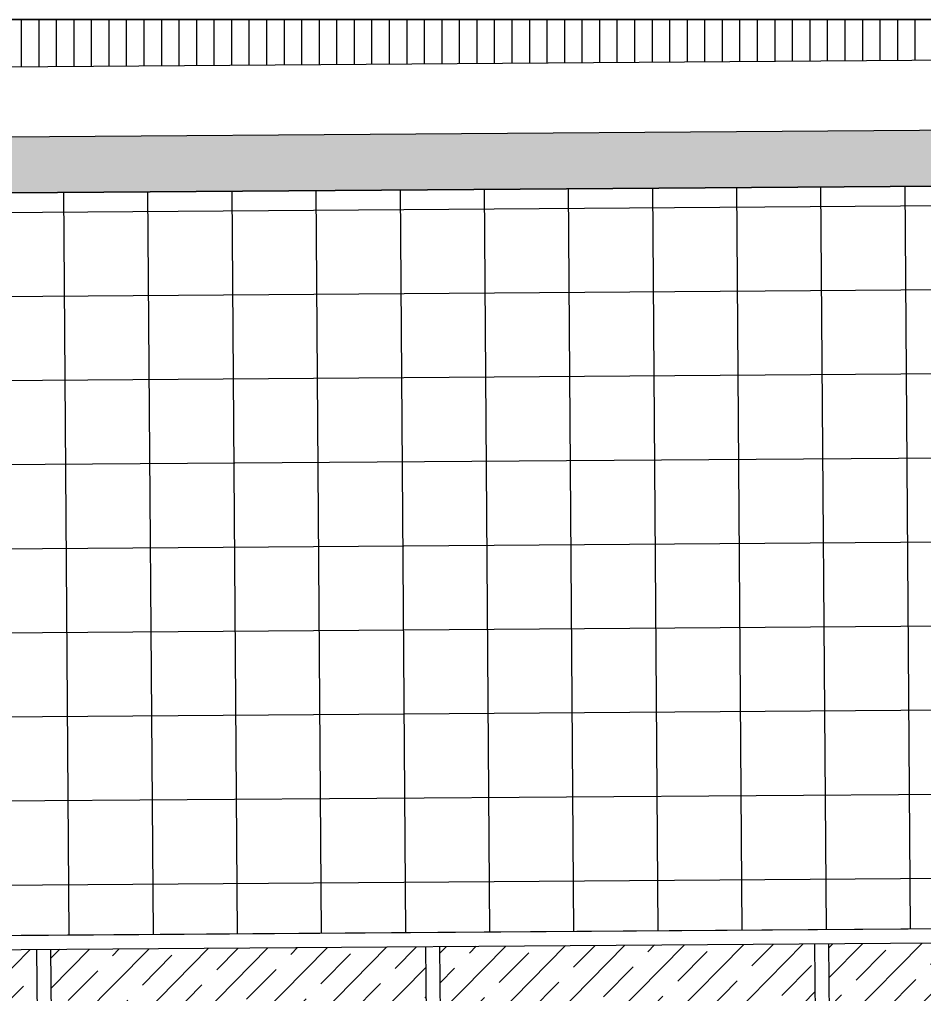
# Model space of a CAD drawing. Header units: millimetres. Extents: x 930469 to 1523124, y -120375 to 411163.
# Drawn here: x 1408515 to 1411739, y 218383 to 221858 of the extents above; entities that cross this region are included whole.
import ezdxf
from ezdxf.xclip import XClip

# ---------------------------------------------------------------- set-up
doc = ezdxf.new("R2010")
doc.units = ezdxf.units.MM
doc.set_wipeout_variables(frame=1)
doc.layers.get('0').update_dxf_attribs({"color": 8, "lineweight": 0})
doc.layers.get('Defpoints').update_dxf_attribs({"color": 8, "lineweight": 0})
for name, color, linetype, lineweight in [('A-COT VACH', 8, 'Continuous', 0), ('A-HATCH', 8, 'Continuous', 0), ('A-NET MANH', 8, 'Continuous', 0), ('A-NET THAY', 8, 'Continuous', 0), ('A-TUONG', 8, 'Continuous', 0), ('hatch2', 8, 'Continuous', 0), ('MAU NOI THAT', 8, 'Continuous', 0), ('Xref Landscape 2020 05 04$0$CDC-E-Lighting', 8, 'Continuous', 0), ('Xref Landscape 2020 05 04$0$hoan thien', 8, 'Continuous', 0), ('Xref Landscape 2020 05 04$0$THAY', 8, 'Continuous', 0), ('Xref Landscape 2020 05 04$0$tree', 8, 'Continuous', 0), ('Xref Landscape 2020 05 04$0$Xref Landscape$0$THAY', 8, 'Continuous', 0), ('Xref MBTHANGBONGOAINHA COTE SAN VUON$0$A-WALL', 8, 'Continuous', 0), ('Xref MBTHANGBONGOAINHA COTE SAN VUON$0$hoan thien', 8, 'Continuous', 0), ('Xref MBTHANGBONGOAINHA COTE SAN VUON$0$i_hatch', 8, 'Continuous', 0), ('Xref MBTHANGBONGOAINHA COTE SAN VUON$0$MANH', 8, 'Continuous', 0), ('Xref MBTHANGBONGOAINHA COTE SAN VUON$0$NOITHAT', 8, 'Continuous', 0), ('Xref MBTHANGBONGOAINHA COTE SAN VUON$0$NSV - Hatch', 8, 'Continuous', 0), ('Xref MBTHANGBONGOAINHA COTE SAN VUON$0$Xref Mat bang thang ngoai nha$0$COT VACH', 8, 'Continuous', 0), ('Xref MBTHANGBONGOAINHA COTE SAN VUON$0$Xref Mat bang thang ngoai nha$0$i_hatch', 8, 'Continuous', 0)]:
    doc.layers.add(name, color=color, linetype=linetype, lineweight=lineweight)
doc.styles.add('Xref MBTHANGBONGOAINHA COTE SAN VUON$0$Arial', font='arial_1.ttf')
pattern_1 = [(45.00000782114349, (1310021.835344905, 208353.0182171961), (-15.90990084041642, 15.90990518472154), [])]
pattern_2 = [(90, (1310021.835344905, 208353.0182171961), (-62.49999317998288, 7.384197420190475e-10), [])]

# ---------------------------------------------------------------- blocks, each defined once
blk = doc.blocks.new('Xref MBTHANGBONGOAINHA COTE SAN VUON$0$Xref Mat bang thang ngoai nha$0$COT 200X200')
at = {"layer": 'Xref MBTHANGBONGOAINHA COTE SAN VUON$0$Xref Mat bang thang ngoai nha$0$i_hatch', "ltscale": 5}
h = blk.add_hatch(dxfattribs=at)
h.set_pattern_fill('BT-01', color=256, scale=15, angle=90, pattern_type=2)
h.set_pattern_definition([(140, (60899.99999998906, 11349.99999837047), (9.412820247389273, 107.589027390113), [11.25, -123.75]), (85, (60899.99999998906, 11349.99999837047), (-112.8288200550018, -20.81270004195), [9, -99]), (190.4514, (60900.78440098905, 11358.96575037047), (-103.415931309143, 86.77640725710323), [9.5610285, -105.1713168]), (136.1842, (60869.99999998906, 11349.99999837047), (24.82785214935272, 160.0861572938467), [16.875, -185.625]), (186.6356, (60872.06899603906, 11363.34051012047), (-146.1176806350663, 140.1994058323055), [14.3415432, -157.7569499999999]), (81.18420000000006, (60869.99999998906, 11349.99999837047), (-146.1177901387987, 140.1992917700441), [13.5, -148.5]), (111, (60877.49999998906, 11364.99999837047), (60.39283359980082, 89.53605781776925), [11.25, -123.75]), (55.99999999999998, (60877.49999998906, 11364.99999837047), (-108.772506757028, 36.49729978823726), [9, -99]), (161.4514, (60882.53274088906, 11372.46133332047), (-48.37957450649285, 126.0333942872235), [9.561028499999999, -105.1713168]), (127.5, (60899.99999998906, 11349.99999837047), (-49.93407807469672, 1.823978297593603), [0, -97.79999999999997, 0, -100.5, 0, -99.37499999999997]), (97.49999999999997, (60899.99999998906, 11349.99999837047), (-59.16175678235403, 39.4604306163223), [0, -57.3, 0, -95.55, 0, -37.875]), (57.49999999999999, (60899.99999998906, 11316.54999837047), (3.383230760156968, 80.07336542586135), [0, -37.5, 0, -117, 0, -155.25]), (47.5, (60899.99999998906, 11301.54999837047), (-15.01574734984765, 87.47792540135794), [0, -48.74999999999999, 0, -77.69999999999996, 0, -110.25]), (135, (60899.99999998906, 11349.99999837047), (-45.07805730064241, -45.07805730064241), []), (135, (60881.62499998906, 11349.99999837047), (-45.07805730064241, -45.07805730064241), [])])
h.paths.add_polyline_path([(0, 0), (200, 0), (200, 200), (0, 200)])
at = {"layer": 'Xref MBTHANGBONGOAINHA COTE SAN VUON$0$Xref Mat bang thang ngoai nha$0$COT VACH', "ltscale": 200}
blk.add_lwpolyline([(0, 0), (200, 0), (200, 200), (0, 200)], close=True, dxfattribs=at)
blk = doc.blocks.new('*U49')
for points in [[(65, -2.842170943040401e-14), (65.00000000000003, 650.0000000000001), (25.00000000000003, 650.0000000000001), (25, 0)], [(25, 0), (0, 0), (0, -100.0000000000001), (40, -100.0000000000001), (40, -39.99999999999999), (25, -40)], [(675.0000000000001, 0), (700.0000000000001, 0), (700.0000000000001, -100.0000000000001), (660.0000000000001, -100.0000000000001), (660.0000000000001, -39.99999999999999), (675.0000000000001, -40)]]:
    blk.add_lwpolyline(points, close=True)
blk.add_arc((25, 0), 650.0000000000001, 0, 90)
blk = doc.blocks.new('Xref MBTHANGBONGOAINHA COTE SAN VUON$0$AXIS GRID$0$DET-D2-PL-Core1$0$DET-D2-PL-Core1-1F$0$C106P rev1')
for p, q in [((-215.9999997615814, -0.9101850986480713), (216.0139162540436, -1.045038938522339)), ((0, -260.0000001192093), (-195.9206399917603, -259.9101854562759)), ((-0.001030683517456055, -260), (195.9196088314056, -259.9101850986481))]:
    blk.add_line(p, q)
for points in [[(-215.9999997615814, -0.9101850986480713, 0.4142135623730951), (-238.0000002384186, -22.91018521785736), (-237.9999997615814, -101.16228556633)], [(-180.0000002384186, -0.9101853370666504), (-180.0000002384186, -139.9101852178574, 0.4142135623730951), (-154.9999997615814, -164.9101850986481), (2.384185791015625e-07, -165)], [(179.9989688396454, -1.033797025680542), (179.998969078064, -139.9101850986481, -0.4142135623730951), (154.998969078064, -164.9101852178574), (-0.001030683517456055, -165)], [(215.998927116394, -1.045033931732178, -0.4142135623730951), (237.9989273548126, -23.04503393173218), (237.9989688396454, -195.9101849794388)], [(-235.768755197525, -158.9101853370667, -0.4142135623730951), (-245.7687549591064, -148.9101852178574), (-245.768755197525, -110.9101850986481, -0.4142135623730948), (-235.768755197525, -100.9101850986481)], [(-235.768755197525, -100.9101850986481), (-196.768755197525, -100.9101853370667, -0.4142135623730951), (-186.768755197525, -110.9101853370667), (-186.768755197525, -148.9101850986481, -0.4142135623730951), (-196.768755197525, -158.9101852178574), (-235.768755197525, -158.9101853370667, -0.4142135623730951)], [(-238.0000002384186, -158.6580848693848), (-237.9999997615814, -195.9101852178574, 0.4142135623730951)], [(-237.9999997615814, -195.9101852178574, 0.4142135623730951), (-220.0000002384186, -213.9101853370667), (-0.0005156993865966797, -213)], [(-237.9999997615814, -195.9101852178574, 0.053478968437351), (-153.0000002384186, -740.9101854562759, 0.3082229810549564), (-131.9999997615814, -758.9101852178574, 0.0143005920037154), (-0.0005156993865966797, -767.8930532932281, 1.437854903382251)], [(237.9989693164825, -195.9101850986481, -0.4142135623730951), (219.9989688396454, -213.9101853370667), (-0.0005156993865966797, -213)], [(237.9989693164825, -195.9101850986481, -0.053478968437351), (152.9989688396454, -740.9101855754852, -0.3082229810549564), (131.9989688396454, -758.9101853370667, -0.0143005920037154), (-0.0005156993865966797, -767.8930532932281, -1.437854903382251)], [(-0.1228401660919189, -742.7745187282562), (-117.3270723819733, -739.4191293716431, -0.2543233349680017), (-141.4340600967407, -719.5853840112686, -6.3830748023e-05), (-141.6785271167755, -718.6101155281067, -0.0448699905656672), (-228.156085729599, -211.9563143253326)], [(0.1218090057373047, -742.7745187282562), (117.3260412216187, -739.4191292524338, 0.2543233349680017), (141.4330289363861, -719.5853843688965, 6.3830748023e-05), (141.6774957180023, -718.6101155281067, 0.0448699905656672), (228.1550550460815, -211.9563143253326)], [(-0.002275943756103516, -731.418599486351), (-116.0731899738312, -728.0752422809601, -0.2341816469781681), (-130.6305935382843, -715.9772846698761, -0.0177948777049775), (-188.8543465137482, -442.7086877822876, -0.0148844443494833), (-211.1231706142426, -274.0432451963425, -0.0203757523379521)], [(0.001245021820068359, -731.418599486351), (116.0721580982208, -728.0752427577972, 0.2341816469781681), (130.6295621395111, -715.9772845506668, 0.0177948777049775), (188.8533155918121, -442.7086879014969, 0.0148844443494833), (211.1221392154694, -274.0432451963425, 0.0203757523379521)]]:
    blk.add_lwpolyline(points, format="xyb")
for points in [[(-183.9999997615814, -163.9101850986481), (-216, -193.9101850986481)], [(183.9989688396454, -163.9101853370667), (215.9989688396454, -193.9101853370667)]]:
    blk.add_lwpolyline(points)
for centre, start, end in [((-196.0674884319305, -274.9952194690704), 89.44226529393842, 176.381994842299), ((196.0664572715759, -274.9952194690704), 3.618005157701018, 90.55773470606157)]:
    blk.add_arc(centre, 15.0857489039864, start, end)
blk = doc.blocks.new('Xref MBTHANGBONGOAINHA COTE SAN VUON$0$A$C7BDF38AF')
at = {"rotation": 0.01793994381040505}
blk.add_blockref('Xref MBTHANGBONGOAINHA COTE SAN VUON$0$AXIS GRID$0$DET-D2-PL-Core1$0$DET-D2-PL-Core1-1F$0$C106P rev1', (449.9927356528351, -9.02239020797424, -1.725564930687857e-06), dxfattribs=at)
blk = doc.blocks.new('Xref Mat bang phong may phat dien tang 1$0$Xref Mat bang phong may phat dien tang 1$0$cot 200X200')
at = {"layer": 'A-HATCH', "ltscale": 5}
h = blk.add_hatch(dxfattribs=at)
h.set_pattern_fill('BT-01', color=256, scale=15, pattern_type=2)
h.set_pattern_definition([(49.99999999999999, (-96078, 4446), (107.589027390113, -9.412820247389266), [11.25, -123.75]), (355, (-96078, 4446), (-20.81270004195, 112.8288200550018), [9, -99]), (100.4514, (-96069.03424800001, 4445.215598999988), (86.77640725710323, 103.415931309143), [9.5610285, -105.1713168]), (46.18420000000001, (-96078, 4476), (160.0861572938467, -24.82785214935271), [16.875, -185.625]), (96.6356, (-96064.65948825004, 4473.931003950012), (140.1994058323055, 146.1176806350663), [14.3415432, -157.75695]), (351.1842, (-96078, 4476), (140.1992917700441, 146.1177901387987), [13.5, -148.5]), (21, (-96063, 4468.5), (89.53605781776925, -60.39283359980082), [11.25, -123.75]), (326.0000000000001, (-96063, 4468.5), (36.49729978823726, 108.772506757028), [9, -99]), (71.4514, (-96055.53866505, 4463.467259099998), (126.0333942872235, 48.37957450649286), [9.5610285, -105.1713168]), (37.50000000000001, (-96078, 4446), (1.8239782975936, 49.93407807469672), [0, -97.8, 0, -100.5, 0, -99.375]), (7.499999999999999, (-96078, 4446), (39.46043061632229, 59.16175678235403), [0, -57.3, 0, -95.55, 0, -37.875]), (327.5, (-96111.45000000001, 4446), (80.07336542586135, -3.383230760156963), [0, -37.5, 0, -117, 0, -155.25]), (317.5, (-96126.45000000001, 4446), (87.47792540135794, 15.01574734984766), [0, -48.75, 0, -77.69999999999999, 0, -110.25]), (45, (-96078, 4446), (-45.07805730064241, 45.07805730064241), []), (45, (-96078, 4464.375), (-45.07805730064241, 45.07805730064241), [])])
h.paths.add_polyline_path([(-100, 100), (100, 100), (100, -100), (-100, -100)])
at = {"layer": 'A-COT VACH'}
blk.add_lwpolyline([(-100, 100), (100, 100), (100, -100), (-100, -100)], close=True, dxfattribs=at)
blk = doc.blocks.new('*U157')
at = {"layer": 'MAU NOI THAT'}
h = blk.add_hatch(color=256, dxfattribs=at)
h.dxf.hatch_style = 1
edge = h.paths.add_edge_path()
edge.add_line((-199.999999999749, 6.759535153832994e-10), (-199.9999999997859, 150.0000000007742))
edge.add_line((-199.9999999997859, 150.0000000007742), (-98.80688538885495, 150.0000000008109))
edge.add_arc((8.684508719777271e-10, 2.286656676134925), 177.7133433273133, 56.22105245069929, 123.77894754932419, ccw=False)
edge.add_line((98.80688539053101, 150.0000000008516), (200.0000000002505, 150.000000001083))
edge.add_line((200.0000000002505, 150.000000001083), (200.000000000593, 1.735145360726165e-10))
edge.add_line((200.000000000593, 1.735145360726186e-10), (-199.999999999749, 6.759535153832993e-10))
at = {"extrusion": (0, 0, -1)}
for p, q in [((200.0000000002505, 150.0000000008775), (-199.9999999994658, 150.0000000007742)), ((-199.9999999994658, 150.0000000007742), (-199.999999999749, 6.759535153832994e-10)), ((200.000000000593, 1.735145360726186e-10), (200.0000000002505, 150.0000000008775)), ((-199.999999999749, 6.759535153832994e-10), (200.000000000593, 1.735145360726186e-10))]:
    blk.add_line(p, q, dxfattribs=at)
blk.add_lwpolyline([(-199.999999999749, 6.759535153832994e-10), (-199.9999999997859, 150.0000000007742), (-98.80688538885495, 150.0000000008109, -0.3036225652119019), (98.80688539053101, 150.0000000008516), (200.0000000002505, 150.000000001083), (200.000000000593, 1.735145360726186e-10)], format="xyb", close=True)
blk.add_circle((-9.314920864629683e-10, 50.00000000046202), 20)
blk = doc.blocks.new('MAI KINH')
at = {"layer": 'A-HATCH'}
h = blk.add_hatch(dxfattribs=at)
h.set_pattern_fill('JIS_STN_1E', color=256, scale=150)
h.set_pattern_definition([(45, (78318.52092351811, 779.9998867163958), (-106.0660171779821, 106.0660171779821), []), (45, (78424.27092351811, 779.9998867163958), (-106.0660171779821, 106.0660171779821), [150, -75])])
h.paths.add_polyline_path([(1161153.639317505, 100260.24891446), (1159791.139933431, 100260.24891446), (1159791.141826065, 98660.24679439978), (1161153.641210139, 98660.24679439978)])
h.paths.add_polyline_path([(1162541.139317298, 100260.24891446), (1161203.639317505, 100260.24891446), (1161203.641210139, 98660.24679439978), (1162541.141209932, 98660.24679439978)])
h.paths.add_polyline_path([(1163928.63931709, 100260.24891446), (1162591.139317298, 100260.24891446), (1162591.141209932, 98660.24679439978), (1163928.641209724, 98660.24679439978)])
h.paths.add_polyline_path([(1165341.139932607, 100260.24891446), (1163978.63931709, 100260.24891446), (1163978.641209724, 98660.24679439978), (1165341.141825241, 98660.24679439978)])
at = {"layer": 'A-NET THAY'}
for p, q in [((1161153.641210139, 98660.24679439978), (1161153.639317505, 100260.24891446)), ((1161203.641210139, 98660.24679439978), (1161203.639317505, 100260.24891446)), ((1162541.141209932, 98660.24679439978), (1162541.139317298, 100260.24891446)), ((1162591.141209932, 98660.24679439978), (1162591.139317298, 100260.24891446)), ((1163928.641209724, 98660.24679439978), (1163928.63931709, 100260.24891446)), ((1163978.641209724, 98660.24679439978), (1163978.63931709, 100260.24891446))]:
    blk.add_line(p, q, dxfattribs=at)
for points in [[(1159741.139933431, 100310.24891446), (1165391.139932607, 100310.24891446), (1165391.141825241, 98610.24679439978), (1159741.141826065, 98610.24679439978)], [(1159791.139933431, 100260.24891446), (1165341.139932607, 100260.24891446), (1165341.141825241, 98660.24679439978), (1159791.141826065, 98660.24679439978)]]:
    blk.add_lwpolyline(points, close=True, dxfattribs=at)
blk = doc.blocks.new('tiep dan')
at = {"layer": 'A-NET MANH', "ltscale": 10}
h = blk.add_hatch(dxfattribs=at)
h.set_pattern_fill('ANSI31', color=256, scale=9.999999999999998, angle=-9.93923337957349e-17)
h.set_pattern_definition([(45.00000000000001, (603291.9700383355, -66256.77314397857), (-22.45064030267288, 22.45064030267288), [])])
h.paths.add_polyline_path([(1137544.917689224, 99580.24690768335), (1136339.917689224, 99580.24690768335), (1136339.917689224, 101180.5934771659), (1140279.917689224, 101180.5934771659), (1140279.917689224, 99580.24690768334), (1138294.917689224, 99580.24690768335), (1138294.917689224, 99680.24690768332), (1140079.917689224, 99680.24690768332), (1140079.917689224, 101080.5934771659), (1136539.917689224, 101080.5934771659), (1136539.917689224, 99680.24690768334), (1137544.917689224, 99680.24690768334)])
blk.add_line((1139929.917689224, 99530.24690768322), (1139929.917689224, 99580.24690768334), dxfattribs=at)
for points in [[(1139929.917689224, 99530.24690768322), (1138269.917689224, 99530.24690768322), (1138269.917689224, 99705.24690768334), (1140054.917689224, 99705.24690768334), (1140054.917689224, 101055.5934771659), (1136564.917689224, 101055.5934771659), (1136564.917689224, 99705.24690768334), (1137569.917689224, 99705.24690768335), (1137569.917689224, 99530.24690768322), (1136324.917689224, 99530.24690768322), (1136324.917689224, 99795.24690768334), (1136324.9176919, 99795.24690768334), (1136324.9176919, 99780.24690768334), (1136324.917689224, 99780.24690768334), (1136324.917689224, 101195.5934771659), (1140079.917689224, 101195.5934771659)], [(1137544.917689224, 99580.24690768335), (1136339.917689224, 99580.24690768335), (1136339.917689224, 101180.5934771659), (1140279.917689224, 101180.5934771659), (1140279.917689224, 99580.24690768334), (1138294.917689224, 99580.24690768335), (1138294.917689224, 99680.24690768332), (1140079.917689224, 99680.24690768332), (1140079.917689224, 101080.5934771659), (1136539.917689224, 101080.5934771659), (1136539.917689224, 99680.24690768334), (1137544.917689224, 99680.24690768334), (1137544.917689224, 99580.24690768335)], [(1140279.917803162, 99550.2470043545), (1140279.917803162, 99630.24690768335)], [(1139929.917689224, 99580.24690768334), (1139929.917689224, 99530.24690768322), (1140299.917803162, 99530.24690768322)], [(1139949.917689224, 99580.24690768334), (1139949.917689224, 99550.24690768322), (1140279.917803162, 99550.24690768322)], [(1140299.917803162, 99530.2470043545), (1140299.917803162, 99580.24695601893), (1140279.917803162, 99580.24695601892), (1140279.917803162, 99530.2470043545), (1140299.917803162, 99530.24700110506)], [(1138269.917689224, 99530.24690768322), (1137569.917689224, 99530.24690768322)]]:
    blk.add_lwpolyline(points, dxfattribs=at)
for points in [[(1140279.917803162, 99780.24690768335), (1140279.917689224, 99780.24681101205), (1140279.917689224, 99580.24681101205), (1140279.917803162, 99580.24690768334)], [(1140279.917689224, 99580.24681101205), (1140279.917803162, 99580.24690768334), (1140279.917803162, 99780.24690768335), (1140279.917689224, 99780.24681101205)], [(1140279.917803162, 99580.24690768334), (1144844.917684453, 99580.24687331587), (1144844.917684453, 99780.24687331587), (1140279.917803162, 99780.24690768335)], [(1140299.917803162, 99654.24690768335), (1144829.917684453, 99654.24687331587), (1144829.917684453, 99730.24687331564), (1140299.917803162, 99730.24690768312)], [(1140279.917689224, 99580.24690768334), (1140079.917689224, 99580.24690768334), (1140079.917689224, 99580.24690768334), (1140279.917689224, 99580.24690768334)]]:
    blk.add_lwpolyline(points, close=True, dxfattribs=at)
blk.add_circle((1139604.917689224, 100905.5934771659), 74.99999999999999, dxfattribs=at)
at = {"layer": 'A-NET MANH', "ltscale": 10, "xscale": -0.9999999999999999, "rotation": 180}
blk.add_blockref('*U157', (1138604.917652276, 101055.5934771659), dxfattribs=at)
at = {"layer": 'A-NET MANH', "ltscale": 10, "xscale": -0.9999999999999999}
for name, p in [('Xref MBTHANGBONGOAINHA COTE SAN VUON$0$A$C7BDF38AF', (1140004.917726172, 101065.5934771666, 1.725564930687858e-06)), ('*U49', (1138269.917689224, 99680.24690768332))]:
    blk.add_blockref(name, p, dxfattribs=at)
at = {"layer": 'A-NET MANH', "ltscale": 10}
blk.add_blockref('Xref Mat bang phong may phat dien tang 1$0$Xref Mat bang phong may phat dien tang 1$0$cot 200X200', (1140180.665826816, 99680.24681101205), dxfattribs=at)
blk.add_wipeout([(1135039.9176919018, 102630.24690769581), (1143148.6309331092, 102630.24690769732), (1145409.2911046017, 100369.58673620486), (1145410.6658230887, 85900.23681113336), (1145880.6474618725, 85900.23681113336), (1145880.6474618725, 71720.24692063127), (1133700.137206347, 71720.24692063127), (1133700.137206347, 98770.24690768335), (1136160.276197161, 98770.2496465877), (1136160.275351046, 99530.24724441387), (1135039.9176919018, 99530.24716030495)]).dxf.layer = 'A-NET THAY'
at = {"layer": 'A-HATCH'}
h = blk.add_hatch(color=256, dxfattribs=at)
h.dxf.hatch_style = 1
h.paths.add_polyline_path([(1135024.529108584, 102380.2469076958), (1142864.699027399, 102380.2469076973), (1144978.922427796, 100266.0235073011), (1144980.287306844, 85900.23681113338), (1144780.287307746, 85900.21780933319), (1144778.930298444, 100183.172924178), (1142781.856314925, 102180.2469076973), (1135024.529108584, 102180.2469076958)])
at = {"layer": 'hatch2'}
h = blk.add_hatch(dxfattribs=at)
h.set_pattern_fill('_USER', color=256, scale=299.9999999999999, angle=-9.93923337957349e-17, double=1, pattern_type=0)
h.set_pattern_definition([(0, (34147.71737022884, 1.455191522836685e-11), (8.881784197001252e-16, 299.9999999999999), []), (90, (34147.71737022884, 1.455191522836685e-11), (-299.9999999999999, 1.909583602355269e-14), [])])
h.paths.add_polyline_path([(1144778.930298444, 100183.172924178), (1142781.856314925, 102180.2469076973), (1135024.529108584, 102180.2469076958), (1135024.529108584, 99530.24690768337), (1141810.277243741, 99530.24690768338), (1141810.277243741, 98770.24690768337), (1142800.27724374, 98770.24690768337), (1142800.277243741, 85900.23681113336), (1144780.287305941, 85900.23681113336)])
at = {"layer": 'A-HATCH'}
blk.add_lwpolyline([(1135024.529108584, 102380.2469076958), (1142864.699027399, 102380.2469076973), (1144978.922427796, 100266.0235073011), (1144980.287306844, 85900.23681113338), (1144780.287307746, 85900.21780933319), (1144778.930298444, 100183.172924178), (1142781.856314925, 102180.2469076973), (1135024.529108584, 102180.2469076958)], close=True, dxfattribs=at)
at = {"layer": 'A-TUONG'}
for points in [[(1141810.275362563, 99530.24859890484), (1141810.275336811, 99530.24859890484), (1135039.917691902, 99530.24690768335), (1135039.917691902, 102630.2469076958), (1143148.63093311, 102630.2469076973), (1145409.291104602, 100369.5867362049), (1145410.665823089, 85900.23681113335)], [(1135024.529108584, 102380.2469076958), (1142864.699027399, 102380.2469076973), (1144978.922427796, 100266.0235073011), (1144980.287306844, 85900.23681113338)], [(1135024.529108584, 102180.2469076958), (1142781.856314925, 102180.2469076973), (1144778.930298444, 100183.172924178), (1144780.287307746, 85900.21780933319)]]:
    blk.add_lwpolyline(points, dxfattribs=at)
at = {"layer": 'A-NET THAY'}
ref = blk.add_blockref('MAI KINH', (-23580.86458238645, -779.9998867163958), dxfattribs=at)
XClip(ref).set_block_clipping_path([(1159741.1399334327, 100310.24679439979), (1159741.1399334327, 99550.24679439978), (1165391.1418261267, 99550.24679439978), (1165391.1418261267, 100310.24891445995)])
blk = doc.blocks.new('Xref Landscape 2020 05 04$0$hangrao')
at = {"layer": 'Xref Landscape 2020 05 04$0$Xref Landscape$0$THAY'}
blk.add_line((56505.00000268407, 24405.00000053179), (64569.49430803815, 24405.00000050839), dxfattribs=at)

msp = doc.modelspace()

# ---------------------------------------------------------------- hatches: boundary and pattern name
at = {"layer": 'Xref Landscape 2020 05 04$0$tree'}
h = msp.add_hatch(dxfattribs=at)
h.set_pattern_fill('ANSI31', color=256, scale=499999.9999999999, angle=62.05515466182325)
h.set_pattern_definition(pattern_2)
h.paths.add_polyline_path([(1413861.163842553, 221858.0204298993), (1406176.824854964, 221858.0204298993), (1406176.824855203, 221653.0203939726), (1413861.163842791, 221653.0203939726)])
h = msp.add_hatch(dxfattribs=at)
h.set_pattern_fill('ANSI31', color=256, scale=499999.9999999999, angle=62.05515466182325)
h.set_pattern_definition(pattern_2)
h.paths.add_polyline_path([(1413861.163842553, 221858.0204298993), (1406176.824854964, 221858.0204298993), (1406176.824855203, 221653.0203939726), (1413861.163842791, 221653.0203939726)])
h = msp.add_hatch(dxfattribs=at)
h.set_pattern_fill('CROSS', color=256, scale=499999.9999999999, angle=197.0551546618233)
h.set_pattern_definition([(179.9999999993231, (1310021.835344905, 208353.0182171961), (-124.9999863614426, -125.0000204876198), [62.49999317998287, -187.4999795399486]), (270, (1309990.585348481, 208384.2682218452), (124.9999863584889, -125.0000204905735), [62.50001024454831, -187.5000307336449])])
edge = h.paths.add_edge_path(flags=16)
edge.add_line((1416036.212957257, 191243.0154079845), (1416036.212957257, 185553.0144674045))
edge.add_line((1416036.212957257, 185553.0144674083), (1414499.062720828, 185553.0144678739))
edge.add_ellipse((1404721.82501089, 179978.0135484686), major_axis=(5274.334291254227, 9942.657961540455), ratio=0.9999998471766518, start_angle=327.6367182306451, end_angle=332.3597349387829)
edge.add_line((1414006.823997849, 186339.1307009657), (1414006.823997966, 191243.0154079845))
edge.add_line((1414006.823997849, 191243.0154079845), (1416036.212957369, 191243.0154079845))
h.paths.add_polyline_path([(1405691.823545569, 196323.0162551006), (1405691.823545569, 191633.0154868116), (1405376.982474202, 191633.0154863497), (1405376.982473964, 196323.0162555625)], flags=0)
h.paths.add_polyline_path([(1405691.823545569, 196323.0162551006), (1405691.823545569, 191633.0154868116), (1405376.982474202, 191633.0154863497), (1405376.982473964, 196323.0162555625)], flags=16)
h.paths.add_polyline_path([(1405690.823545808, 196322.0162553986), (1405690.823545808, 191634.0154865136), (1405376.982473964, 191634.0154865136), (1405376.982473964, 196322.0162553986)], flags=0)
edge = h.paths.add_edge_path()
edge.add_line((1400736.825445527, 168412.3585479607), (1402110.908486391, 167038.2751318899))
edge.add_line((1402110.90848648, 167038.2751319011), (1402021.825305717, 177683.0131885981))
edge.add_line((1402021.825305814, 177683.0131885906), (1404721.82501112, 177683.0131885906))
edge.add_ellipse((1404721.82501089, 179978.0135647704), major_axis=(0.09197405097205147, 2295.000374700517), ratio=0.9999997269055262, start_angle=180.0022961777678, end_angle=360.0022961777678)
edge.add_line((1404721.82501089, 182273.0139414122), (1403121.825185536, 182273.0139414122))
edge.add_line((1403121.825185412, 182273.0139414122), (1403121.825185412, 182388.0139602621))
edge.add_line((1403121.825185412, 182388.0139602621), (1401991.005183238, 182198.9425201242))
edge.add_line((1401991.005183333, 182198.9425205936), (1401115.960637127, 181323.8977351536))
edge.add_line((1401115.960637206, 181323.8977351536), (1400736.825445649, 168412.3585479645))
h.paths.add_polyline_path([(1414065.124608869, 161513.2742258062), (1415143.474182242, 162713.2744229784)])
edge = h.paths.add_edge_path()
edge.add_line((1413921.824006671, 167005.7751261046), (1413921.824006554, 167038.2751314317))
edge.add_line((1413921.824006671, 167038.2751314243), (1416426.823733565, 167038.2751314243))
edge.add_line((1416426.823733443, 167038.2751319011), (1416426.823734142, 219575.0640932856))
edge.add_line((1416426.823734158, 219575.0640928199), (1416415.449747203, 219686.3138498192))
edge.add_line((1416415.449747199, 219686.3138498118), (1416121.823767398, 219392.3598517974))
edge.add_line((1416121.823767537, 219392.3598522594), (1416121.823767537, 218553.0198909616))
edge.add_line((1416121.823767537, 218553.0198905071), (1415851.823796971, 218553.0198513915))
edge.add_line((1415851.823796863, 218553.0198513915), (1415851.823796979, 218603.0198595872))
edge.add_line((1415851.823797101, 218603.0198595872), (1411281.824346632, 218603.0211485376))
edge.add_line((1411281.824346417, 218603.0211485376), (1411281.817439496, 217503.0209738215))
edge.add_line((1411281.81743967, 217503.0209738215), (1415723.489966435, 217503.0197183987))
edge.add_line((1415723.489966506, 217503.0197183987), (1415720.157655684, 205652.6808659))
edge.add_line((1415720.157655591, 205652.6808663656), (1412642.135922035, 205653.1889885118))
edge.add_line((1412642.13592183, 205653.1889885118), (1412641.945660195, 203932.8363788699))
edge.add_line((1412641.945660466, 203932.8363784005), (1415892.523553807, 203933.0103475948))
edge.add_line((1415892.523553723, 203933.0103475948), (1415892.583574902, 191732.9868194064))
edge.add_line((1415892.583574885, 191732.9868198683), (1405691.994602112, 191733.0441860793))
edge.add_line((1405691.994602078, 191733.0441860755), (1405692.094241603, 203933.0109450308))
edge.add_line((1405692.094241494, 203933.010945042), (1408941.998807124, 203933.0075904181))
edge.add_line((1408941.998807305, 203933.0075904181), (1408942.058361426, 205599.6892009315))
edge.add_line((1408942.058361405, 205599.6892009278), (1403221.825174908, 205603.017763642))
edge.add_ellipse((1402924.315494889, 205100.5273935696), major_axis=(0.469583922757182, 583.9592532966143), ratio=0.9999997264209434, start_angle=-30.58245307929222, end_angle=120.6746004978885)
edge.add_line((1402421.825262422, 204803.0176320424), (1402421.825262189, 192103.0155536098))
edge.add_ellipse((1403085.179604644, 191822.9670239886), major_axis=(0.1308631954103181, 720.0461004875937), ratio=0.9999997263294281, start_angle=67.12238984308655, end_angle=182.9276508602818)
edge.add_line((1403121.825195187, 191103.854026114), (1403121.825195187, 191233.0153774743))
edge.add_line((1403121.825195187, 191233.0153774818), (1404721.825010762, 191233.0153122892))
edge.add_ellipse((1404738.566900844, 180009.3380747636), major_axis=(0.079262274017455, 11223.68972369928), ratio=0.9999997269551517, start_angle=240.12128554492898, end_angle=360.08587030369955, ccw=False)
edge.add_line((1414470.382729644, 174418.0126524915), (1416036.823776067, 174418.0126524915))
edge.add_line((1416036.82377612, 174418.0126524915), (1416036.82377612, 172188.0122869661))
edge.add_line((1416036.82377612, 172188.0122869661), (1413806.824019447, 172188.0122869661))
edge.add_line((1413806.824019545, 172188.0122869661), (1413806.824019662, 173424.1950245959))
edge.add_ellipse((1404781.430678243, 179738.0102215608), major_axis=(-0.9553456288484967, 11014.62804047374), ratio=0.9999997269673871, start_angle=180.2053218711778, end_angle=235.0198936791072, ccw=False)
edge.add_line((1404821.857312316, 168723.4563282033), (1404421.825043479, 168723.011785121))
edge.add_line((1404421.825043792, 168723.0117855867), (1402021.825305819, 168723.0117855867))
edge.add_line((1402021.825305575, 168723.0117855867), (1402078.653457032, 167070.7751372171))
edge.add_line((1402078.65345704, 167070.7751372208), (1413921.824006644, 167005.7751261008))
h.paths.add_polyline_path([(1414021.823995942, 167023.2751294424), (1416426.823733443, 167023.2751289656), (1416426.823733682, 167107.8100338926), (1414021.823995942, 167107.8100338926)])
h.paths.add_polyline_path([(1414021.823995942, 166773.2750879874), (1416426.823733682, 166773.2750879874), (1416426.823733443, 166823.275096183), (1414021.823995704, 166823.2750966599)])
h.paths.add_polyline_path([(1416426.823733682, 166301.2755829295), (1416426.823733443, 166164.275190269), (1416426.823733682, 165452.7156533947)])
at = {"layer": 'Xref MBTHANGBONGOAINHA COTE SAN VUON$0$i_hatch'}
h = msp.add_hatch(dxfattribs=at)
h.set_pattern_fill('ANSI31', color=256, scale=180000, angle=17.05515466182325)
h.set_pattern_definition(pattern_1)
h.paths.add_polyline_path([(1406026.824871415, 221603.0203862389), (1411081.82431733, 221603.020385777), (1411081.82431733, 221403.0203529944), (1406026.824871415, 221403.0203534563)])
h = msp.add_hatch(dxfattribs=at)
h.set_pattern_fill('ANSI31', color=256, scale=180000, angle=17.05515466182325)
h.set_pattern_definition(pattern_1)
h.paths.add_polyline_path([(1411281.824295396, 218603.019797643), (1411281.824295634, 218803.0198299637)])
h.paths.add_polyline_path([(1415876.400092238, 219567.0729046067), (1416071.823772782, 219371.6491707017), (1416071.823772782, 218803.0199272831), (1415871.823794478, 218803.0199268212), (1415871.823794478, 219288.8064449032), (1415734.978751058, 219425.6515255471)])
h.paths.add_polyline_path([(1411281.824295634, 221403.0203529944), (1411081.82431733, 221403.0203529944), (1411081.82431733, 220203.3667261054), (1411281.824295396, 220203.3667261054)])
h.paths.add_polyline_path([(1413640.453188533, 221403.0203529944), (1413640.453188533, 221603.020385777), (1413421.824061984, 221603.020385777), (1413421.824061984, 221403.0203529944)])
h.paths.add_polyline_path([(1413840.453166837, 221403.0203529944), (1413757.610463256, 221403.0203529944), (1413938.927723283, 221221.7030440768), (1414080.349063748, 221363.1244231363), (1413840.453166837, 221603.020385777)])
h = msp.add_hatch(dxfattribs=at)
h.set_pattern_fill('ANSI31', color=256, scale=180000, angle=17.05515466182325)
h.set_pattern_definition([(45.00000782114349, (1310011.835345858, 208353.0182171961), (-15.90990084041642, 15.90990518472154), [])])
h.paths.add_polyline_path([(1408546.824593896, 218603.0198940386), (1407341.824725264, 218603.0198945006), (1407341.824725503, 220203.3667261054), (1411281.824295396, 220203.3667261054), (1411281.824295396, 218603.0198945006), (1409296.82451188, 218603.0198940386), (1409296.82451188, 218703.0199104299), (1411081.824317092, 218703.0199104299), (1411081.82431733, 220103.3667097141), (1407541.82470333, 220103.3667097141), (1407541.82470333, 218703.0199108919), (1408546.824593896, 218703.0199104299)])

# ---------------------------------------------------------------- linework, layer by layer
at = {"layer": 'Defpoints'}
for points in [[(1411281.82440936, 218803.0199268212), (1411281.824295634, 218803.0198299637), (1411281.824295396, 218603.019797643), (1411281.82440936, 218603.0198940386)], [(1411281.824295396, 218603.0198945006), (1411081.82431733, 218603.0198940386), (1411081.82431733, 218603.0198940386), (1411281.824295396, 218603.0198945006)]]:
    msp.add_lwpolyline(points, close=True, dxfattribs=at)
at = {"layer": 'Xref Landscape 2020 05 04$0$hoan thien'}
msp.add_lwpolyline([(1413861.163842553, 221858.0204298993), (1406176.824854964, 221858.0204298993), (1406176.824855203, 221653.0203939726), (1413861.163842791, 221653.0203939726)], close=True, dxfattribs=at)
at = {"layer": 'Xref Landscape 2020 05 04$0$THAY'}
msp.add_line((1411281.824032658, 218553.0198863049), (1411281.824032658, 217303.0196851393), dxfattribs=at)
msp.add_lwpolyline([(1411081.824054355, 218553.0198863049), (1411081.81620633, 217303.1358578553)], dxfattribs=at)
at = {"layer": 'Xref MBTHANGBONGOAINHA COTE SAN VUON$0$A-WALL'}
for points in [[(1406026.824871415, 221603.0203862389), (1411081.82431733, 221603.020385777), (1411081.82431733, 221403.0203529944), (1406026.824871415, 221403.0203534563)], [(1411281.824295634, 221403.0203529944), (1411081.82431733, 221403.0203529944), (1411081.82431733, 220203.3667261054), (1411281.824295396, 220203.3667261054)], [(1411281.824295396, 218603.019797643), (1411281.82440936, 218603.0198940386), (1411281.82440936, 218803.0199268212), (1411281.824295634, 218803.0198299637)]]:
    msp.add_lwpolyline(points, close=True, dxfattribs=at)
msp.add_lwpolyline([(1408546.824593896, 218603.0198940386), (1407341.824725264, 218603.0198945006), (1407341.824725503, 220203.3667261054), (1411281.824295396, 220203.3667261054), (1411281.824295396, 218603.0198945006), (1409296.82451188, 218603.0198940386), (1409296.82451188, 218703.0199104299), (1411081.824317092, 218703.0199104299), (1411081.82431733, 220103.3667097141), (1407541.82470333, 220103.3667097141), (1407541.82470333, 218703.0199108919), (1408546.824593896, 218703.0199104299), (1408546.824593896, 218603.0198940386)], dxfattribs=at)
at = {"layer": 'Xref MBTHANGBONGOAINHA COTE SAN VUON$0$hoan thien', "ltscale": 200}
msp.add_line((1410931.824333543, 218553.019885843), (1410931.824333543, 218603.0198945006), dxfattribs=at)
at = {"layer": 'Xref MBTHANGBONGOAINHA COTE SAN VUON$0$hoan thien'}
for points in [[(1406176.824855203, 221653.0203939726), (1410931.824333781, 221653.0203944345)], [(1406176.824855203, 221633.0203911563), (1410931.824333543, 221633.0203906943)], [(1410931.824333543, 218553.019885843), (1409271.824514741, 218553.019885843), (1409271.824514741, 218728.0199149897), (1411056.824319953, 218728.0199149897), (1411056.824319714, 220078.3667056163), (1407566.824700707, 220078.3667056163), (1407566.824700946, 218728.0199145277), (1408571.824591273, 218728.0199149897), (1408571.824591035, 218553.019885843), (1407326.824726933, 218553.019885843), (1407326.824726933, 218818.0199292799), (1407326.824729556, 218818.0199292799), (1407326.824729556, 218803.0199268212), (1407326.824726933, 218803.0199272831), (1407326.824726933, 220218.3667285641), (1411081.82431733, 220218.3667285641)]]:
    msp.add_lwpolyline(points, dxfattribs=at)
at = {"layer": 'Xref MBTHANGBONGOAINHA COTE SAN VUON$0$hoan thien', "ltscale": 200}
for points in [[(1411281.824295396, 221603.020385777), (1411301.824293488, 221603.020385777), (1411301.824293488, 221653.0203944345), (1411301.824293488, 221653.0203944345), (1411301.824293488, 221653.0203944345), (1410931.824333781, 221653.0203944345), (1410931.824333781, 221653.0203944345)], [(1410931.824333543, 221633.0203906943), (1411281.824295157, 221633.0203906943), (1411281.824295157, 221633.0203906943), (1411281.824295157, 221633.0203906943), (1411281.824295396, 221603.020385777)], [(1406176.824854964, 218553.0198863049), (1406326.824836129, 218553.0198863049), (1406326.824836129, 218818.0199297418), (1406041.824869985, 218818.0199292799), (1406041.824869746, 221388.0203509977), (1411081.82431733, 221388.0203505357), (1411081.82431733, 220203.3667261054)], [(1411056.824319714, 220078.3667056163), (1410156.824418181, 220078.3667056163)], [(1411281.82440936, 218573.0199859788), (1411281.82440936, 218653.0199026962)], [(1410931.824333543, 218603.0198945006), (1410931.824333543, 218553.019885843), (1411301.824406976, 218553.0198863049)], [(1410951.824331397, 218603.0198945006), (1410951.824331397, 218573.0198895832), (1411281.82440936, 218573.0198891213)], [(1411301.824406976, 218553.0199827006), (1411301.824407214, 218603.0199424674), (1411281.82440936, 218603.0199424674), (1411281.82440936, 218553.0199827006), (1411301.824406976, 218553.0199794372)]]:
    msp.add_lwpolyline(points, dxfattribs=at)
at = {"layer": 'Xref MBTHANGBONGOAINHA COTE SAN VUON$0$MANH', "ltscale": 10}
msp.add_lwpolyline([(1411281.824295634, 221003.0201910337), (1413874.76773774, 221003.0201910337), (1415671.823816413, 219205.9636217853), (1415671.823816651, 218803.0198304256)], dxfattribs=at)
at = {"layer": 'Xref MBTHANGBONGOAINHA COTE SAN VUON$0$NOITHAT', "ltscale": 10}
msp.add_line((1413874.76773774, 221003.0201910337), (1411281.824295634, 218803.0198299637), dxfattribs=at)
for points in [[(1411301.824293488, 221603.020385777), (1413401.82406413, 221603.020385777), (1413401.82406413, 221403.0203529944), (1411301.824293488, 221403.0203529944)], [(1411301.82429325, 221529.0203741094), (1413401.824063891, 221529.0203741094), (1413401.82406413, 221453.020361652), (1411301.82429325, 221453.020361652)], [(1411281.82440936, 218603.0198940386), (1415846.823792571, 218603.0198600491), (1415846.823792571, 218803.0198923697), (1411281.82440936, 218803.0199268212)], [(1411301.824406976, 218677.0199066301), (1415831.82379424, 218677.0198721786), (1415831.823794001, 218753.019884636), (1411301.824406976, 218753.0199190875)]]:
    msp.add_lwpolyline(points, close=True, dxfattribs=at)
at = {"layer": 'Xref MBTHANGBONGOAINHA COTE SAN VUON$0$NSV - Hatch'}
for p, q in [((1408741.824572677, 221403.0203529944), (1408741.824572677, 220218.3667281022)), ((1409021.824542159, 221403.0203529944), (1409021.824542159, 220218.3667285641)), ((1409301.82451188, 221403.0203529944), (1409301.824511641, 220218.3667285641)), ((1409581.824481124, 221403.0203529944), (1409581.824480885, 220218.3667285641))]:
    msp.add_line(p, q, dxfattribs=at)
msp.add_lwpolyline([(1409271.824514741, 218553.019885843), (1408571.824591035, 218553.019885843)], dxfattribs=at)

# ---------------------------------------------------------------- block references
at = {"layer": 'Xref MBTHANGBONGOAINHA COTE SAN VUON$0$NSV - Hatch', "rotation": 179.9999999993231}
for p in [(1411281.824295396, 221603.020385777), (1411281.824295157, 218803.0199272831)]:
    msp.add_blockref('Xref MBTHANGBONGOAINHA COTE SAN VUON$0$Xref Mat bang thang ngoai nha$0$COT 200X200', p, dxfattribs=at)

# ---------------------------------------------------------------- texts
at = {"layer": 'Defpoints', "insert": (1409068.619681233, 219485.3989220609), "char_height": 299.9999672639178, "width": 7579.779927773967, "attachment_point": 1, "rotation": 17.055154661823245, "style": 'Xref MBTHANGBONGOAINHA COTE SAN VUON$0$Arial'}
msp.add_mtext('WC', dxfattribs=at)

# ---------------------------------------------------------------- next in the draw order: block references
at = {"layer": 'A-NET MANH', "rotation": 0.417533735315358}
msp.add_blockref('tiep dan', (271759.1048486868, 110772.403141247), dxfattribs=at)

# ---------------------------------------------------------------- next in the draw order: block references
at = {"layer": 'Xref Landscape 2020 05 04$0$CDC-E-Lighting'}
msp.add_blockref('Xref Landscape 2020 05 04$0$hangrao', (1349671.831018084, 197453.0164296081), dxfattribs=at)

doc.saveas('drawing.dxf')
